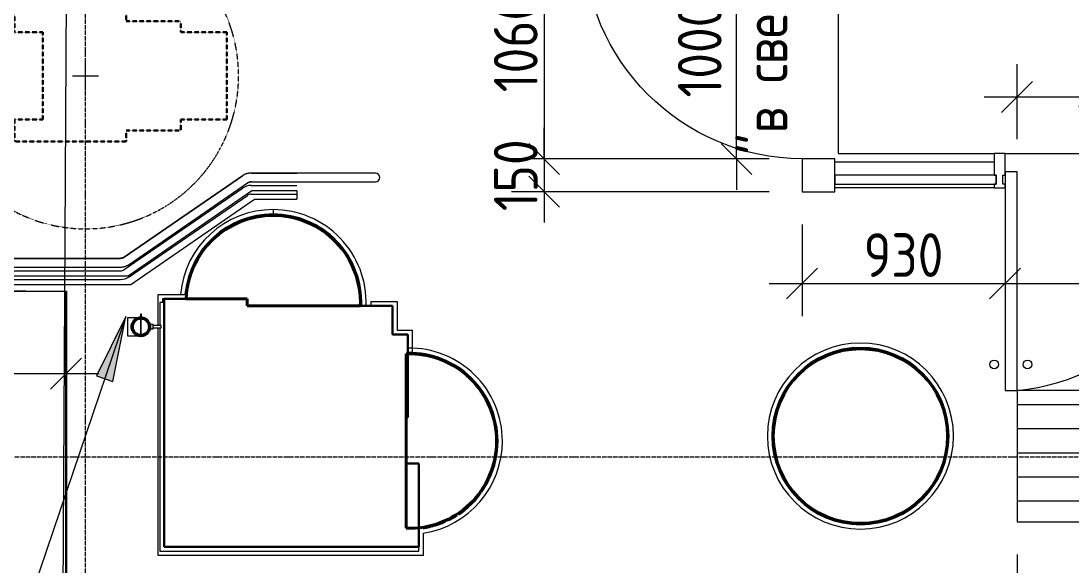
# Model space of a CAD drawing. Header units: millimetres. Extents: x 504091 to 2165846, y 135022 to 442887.
# Drawn here: x 1028373 to 1033176, y 325046 to 327539 of the extents above; entities that cross this region are included whole.
import ezdxf

# ---------------------------------------------------------------- set-up
doc = ezdxf.new("R2010")
doc.units = ezdxf.units.MM
for name, pattern in [('200_ШТРИХ__ш1_п0_6_', [1.6, 1, -0.6]), ('ADSK_Линия сетки', [25, 20, -2.5, 0, -2.5]), ('осеваяX2', [4, 2.5, -0.5, 0.5, -0.5])]:
    doc.linetypes.add(name, pattern=pattern)
doc.layers.get('Defpoints').update_dxf_attribs({"color": 255})
for name, color, linetype, lineweight in [('Аннотация', 7, 'Continuous', 9), ('Витраж', 7, 'Continuous', 9), ('Двери', 7, 'Continuous', 20), ('Колонны', 7, 'Continuous', 18), ('Лестницы', 7, 'Continuous', 18), ('Мебель', 7, 'Continuous', 18), ('Обобщенные модели', 7, 'Continuous', 18), ('Ограждение', 7, 'Continuous', 18), ('Оси', 165, 'осеваяX2', 13), ('Панели витража', 7, 'Continuous', 9), ('Перекрытие', 7, 'Continuous', 18), ('размеры', 7, 'Continuous', 9), ('Стены наружные', 7, 'Continuous', 18), ('Стены несущие', 7, 'Continuous', 30), ('Стены отделка', 7, 'Continuous', 30), ('Стены штриховка', 7, 'Continuous', 18), ('Узлы', 7, 'Continuous', 18)]:
    doc.layers.add(name, color=color, linetype=linetype, lineweight=lineweight)
doc.layers.add('ВСПОМОГАТЕЛЬНЫЙ', color=52, linetype='Continuous', lineweight=5, plot=False)
doc.layers.add('Линии', color=7, linetype='Continuous', lineweight=9, true_color=0x00a600)
doc.styles.add('GOST Common_1', font='GOST_Common.ttf', dxfattribs={"width": 0.9, "height": 250})
doc.styles.add('GOST Common_3', font='GOST_Common.ttf', dxfattribs={"height": 250})
doc.styles.add('GOST Common_6', font='GOST_Common.ttf', dxfattribs={"width": 0.9, "height": 200})
doc.dimstyles.new('ADSK_Основной_2_5_мм_округление_до_1', dxfattribs={"dimscale": 304.8, "dimtxt": 251.428749, "dimasz": 0.463911, "dimexe": 0.492126, "dimexo": 0.492126, "dimgap": 0.098425, "dimtad": 1, "dimdec": 0, "dimdsep": 46, "dimtxsty": 'GOST Common_3', "dimblk1": 'OBLIQUE', "dimblk2": 'OBLIQUE', "dimsah": 1, "dimcen": 0.09, "dimdle": 0.492126, "dimazin": 2, "dimtfac": 1, "dimtdec": 4, "dimtix": 1, "dimtmove": 0, "dimatfit": 3, "dimfxl": 0, "dimtvp": 1, "dimtolj": 1, "dimtzin": 0, "dimlwd": 20, "dimlwe": 20, "dimarcsym": 0})
doc.dimstyles.new('ADSK_Основной_2_5_мм_Округление_до_10_мм', dxfattribs={"dimscale": 304.8, "dimtxt": 251.428749, "dimasz": 0.463911, "dimexe": 0.492126, "dimexo": 0.492126, "dimgap": 0.098425, "dimtad": 1, "dimdec": 0, "dimrnd": 10, "dimdsep": 46, "dimtxsty": 'GOST Common_1', "dimblk1": 'OBLIQUE', "dimblk2": 'OBLIQUE', "dimsah": 1, "dimcen": 0.09, "dimdle": 0.492126, "dimazin": 2, "dimtfac": 1, "dimtdec": 4, "dimtix": 1, "dimtmove": 0, "dimatfit": 3, "dimfxl": 0, "dimtvp": 1, "dimtolj": 1, "dimtzin": 0, "dimlwd": 20, "dimlwe": 20, "dimarcsym": 0})

# ---------------------------------------------------------------- blocks, each defined once
blk = doc.blocks.new('Прямоугольный импост - Импост структурный с накладкой - 160мм-6453342-План 1-го этажа')
at = {"layer": 'Витраж', "lineweight": 18}
for p, q in [((-25, 0), (-25, 17)), ((-25, 17), (25, 17)), ((-15, 0), (-25, 0)), ((-15, -40), (-15, 0)), ((25, 0), (15, 0)), ((15, 0), (15, -40)), ((25, 17), (25, 0)), ((-25, -140), (-25, -40)), ((-25, -40), (-15, -40)), ((15, -40), (25, -40)), ((25, -40), (25, -140)), ((25, -140), (-25, -140))]:
    blk.add_line(p, q, dxfattribs=at)
blk = doc.blocks.new('Квадратный угловой импост - 150х150 мм-6453485-План 1-го этажа')
at = {"layer": 'Витраж', "lineweight": 18}
for p, q in [((-25, 25), (125, 25)), ((-25, -125), (-25, 25)), ((125, 25), (125, -125)), ((125, -125), (-25, -125))]:
    blk.add_line(p, q, dxfattribs=at)
blk = doc.blocks.new('TN_ПВС 125-82_Водосточная труба - TN_ПВС 125-82_Водосточная труба-2851608-План 1-го этажа')
at = {"layer": 'Обобщенные модели', "lineweight": 40}
for radius, start, end in [(41.1, 151.0711, 178.9289), (38.8, 0, 180), (38.8, 180, 0), (41.1, 121.0711, 148.9289), (41.1, 91.0711, 118.9289), (41.1, 61.0711, 88.9289), (41.1, 31.0711, 58.9289), (41.1, 1.0711, 28.9289), (41.1, 181.0711, 208.9289), (41.1, 211.0711, 238.9289), (41.1, 241.0711, 268.9289), (41.1, 271.0711, 298.9289), (41.1, 301.0711, 328.9289), (41.1, 331.0711, 358.9289)]:
    blk.add_arc((0, 0), radius, start, end, dxfattribs=at)
blk = doc.blocks.new('_ Хомут универсальный - _ Хомут универсальный-2851609-План 1-го этажа')
at = {"layer": 'Обобщенные модели'}
for p, q in [((10, 56.8), (-10, 56.8)), ((-10, 56.8), (-10, 42.1)), ((-5, 93.3), (-5, 56.8)), ((5, 93.3), (-5, 93.3)), ((5, 56.8), (5, 93.3)), ((10, 42.2), (10, 56.8)), ((-43.2, 2.5), (-56.9, 2.5)), ((-56.9, 2.5), (-56.9, -2.1)), ((-56.9, -2.1), (-43.2, -2.1))]:
    blk.add_line(p, q, dxfattribs=at)
for centre, radius, start, end in [((0, 0.1), 43.3, 182.992, 76.5871), ((0, 0), 43.3, 103.3472, 176.6899), ((0, 0), 41, 0, 180), ((0, 0), 41, 180, 0)]:
    blk.add_arc(centre, radius, start, end, dxfattribs=at)
blk = doc.blocks.new('_ Водосточный слив с хомутом универсальным - _ Водосточный слив с хомутом универсальным-2862675-План 1-го этажа')
at = {"layer": 'Обобщенные модели'}
for p, q in [((-13.7, 41.1), (-61, 41.1)), ((0, -38.8), (0, 38.8)), ((0, 38.8), (0, -38.8)), ((-61, -41.1), (-13.7, -41.1))]:
    blk.add_line(p, q, dxfattribs=at)
at = {"layer": 'Обобщенные модели', "flags": 128}
blk.add_lwpolyline([(-61, 41.1), (-61, 39.9), (-61, 36.4), (-61, 30.8), (-61, 23.3), (-61, 14.6), (-61, 5), (-61, -5), (-61, -14.6), (-61, -23.3), (-61, -30.8), (-61, -36.4), (-61, -39.9), (-61, -41.1)], dxfattribs=at)
at = {"layer": 'Обобщенные модели'}
for start, end in [(92.7801, 180), (180, 346.716), (13.284, 86.6773)]:
    blk.add_arc((0, 0), 43.6, start, end, dxfattribs=at)
blk = doc.blocks.new('Ограждение - Ограждение-2039143-План 1-го этажа')
at = {"layer": 'Ограждение'}
for p, q in [((18243.9, -1326.7), (18809.9, -936.7)), ((18809.9, -936.7), (19016.1, -936.7)), ((19016.1, -936.7), (19016.1, -976.7)), ((18256.3, -1366.7), (18822.4, -976.7)), ((18822.4, -976.7), (19016.1, -976.7)), ((17719.3, -1326.7), (18243.9, -1326.7)), ((17719.3, -1366.7), (18256.3, -1366.7))]:
    blk.add_line(p, q, dxfattribs=at)
blk = doc.blocks.new('FRT_2D_Символ _разворот МГН_1 - D1_4_Символ доступности разворота МГН _360__-V39-План 1-го этажа')
at = {"layer": 'Мебель', "color": 98, "linetype": '200_ШТРИХ__ш1_п0_6_', "lineweight": 30, "true_color": 0x004000}
for p, q in [((-300, 325.4), (-300, -185.8)), ((-300, 325.4), (-200, 325.4)), ((-200, 195.4), (-200, 325.4)), ((200, 325.4), (300, 325.4)), ((200, 195.4), (200, 325.4)), ((300, 325.4), (300, -185.8)), ((-200, 195.4), (200, 195.4)), ((-300, -185.8), (-250, -185.8)), ((-250, -185.8), (-250, -435.8)), ((300, -185.8), (250, -185.8)), ((250, -185.8), (250, -435.8)), ((-200, -435.8), (-250, -435.8)), ((-200, -435.8), (-200, -645.8)), ((200, -435.8), (250, -435.8)), ((200, -435.8), (200, -645.8)), ((-200, -645.8), (200, -645.8))]:
    blk.add_line(p, q, dxfattribs=at)
at = {"layer": 'Мебель'}
for p, q in [((0, 60.4), (0, -59.6)), ((-65, 0), (65, 0))]:
    blk.add_line(p, q, dxfattribs=at)
at = {"layer": 'Мебель', "color": 1, "linetype": '200_ШТРИХ__ш1_п0_6_', "lineweight": 9, "true_color": 0xff0000}
for start, end in [(74.5439, 360), (360, 68.7946)]:
    blk.add_arc((0, 0), 700, start, end, dxfattribs=at)
blk = doc.blocks.new('Тип перил - Перила_Внутренний_-V57-План 1-го этажа')
at = {"layer": 'Ограждение'}
for p, q in [((18806.8, -856.7), (19016.1, -856.7)), ((18226.7, -1241.4), (18767.1, -869)), ((18249.4, -1274.3), (18789.8, -902)), ((18806.8, -896.7), (19016.1, -896.7)), ((17721.3, -1246.7), (18209.7, -1246.7)), ((17721.3, -1286.7), (18209.7, -1286.7))]:
    blk.add_line(p, q, dxfattribs=at)
for centre, radius, start, end in [((18806.8, -926.7), 70, 90, 124.5671), ((18806.8, -926.7), 30, 90, 124.5671), ((18209.7, -1216.7), 30, 270, 304.5671), ((18209.7, -1216.7), 70, 270, 304.5671)]:
    blk.add_arc(centre, radius, start, end, dxfattribs=at)
blk = doc.blocks.new('Тип перил - Перила_Внутренний_-3098441-План 1-го этажа')
at = {"layer": 'Ограждение'}
for p, q in [((19016.1, -856.7), (18806.8, -856.7)), ((18767.1, -869), (18226.7, -1241.4)), ((18249.4, -1274.3), (18789.8, -902)), ((18806.8, -896.7), (19016.1, -896.7)), ((18209.7, -1246.7), (17721.3, -1246.7)), ((17721.3, -1286.7), (18209.7, -1286.7))]:
    blk.add_line(p, q, dxfattribs=at)
at = {"layer": 'Ограждение', "flags": 128}
for points in [[(18806.8, -856.7), (18804, -856.7), (18801.2, -856.9), (18798.4, -857.2), (18795.7, -857.6), (18792.9, -858.1), (18790.2, -858.7), (18787.5, -859.4), (18784.8, -860.2), (18782.2, -861.2), (18779.6, -862.2), (18777, -863.3), (18774.5, -864.6), (18772, -865.9), (18769.6, -867.4), (18767.3, -868.9), (18767.1, -869)], [(18789.8, -902), (18790.8, -901.3), (18791.8, -900.7), (18792.9, -900.1), (18793.9, -899.6), (18795, -899.1), (18796.2, -898.6), (18797.3, -898.2), (18798.4, -897.9), (18799.6, -897.6), (18800.8, -897.3), (18801.9, -897.1), (18803.1, -896.9), (18804.3, -896.8), (18805.5, -896.7), (18806.7, -896.7), (18806.8, -896.7)], [(18226.7, -1241.4), (18225.7, -1242), (18224.7, -1242.7), (18223.6, -1243.2), (18222.5, -1243.8), (18221.4, -1244.3), (18220.3, -1244.7), (18219.2, -1245.1), (18218.1, -1245.5), (18216.9, -1245.8), (18215.7, -1246.1), (18214.5, -1246.3), (18213.4, -1246.4), (18212.2, -1246.6), (18211, -1246.6), (18209.8, -1246.7), (18209.7, -1246.7)], [(18209.7, -1286.7), (18212.5, -1286.6), (18215.3, -1286.5), (18218, -1286.2), (18220.8, -1285.8), (18223.6, -1285.3), (18226.3, -1284.7), (18229, -1283.9), (18231.7, -1283.1), (18234.3, -1282.2), (18236.9, -1281.1), (18239.5, -1280), (18242, -1278.8), (18244.4, -1277.4), (18246.9, -1276), (18249.2, -1274.4), (18249.4, -1274.3)]]:
    blk.add_lwpolyline(points, dxfattribs=at)
blk = doc.blocks.new('Тип перил - Перила_Внутренний_-V66-План 1-го этажа')
at = {"layer": 'Ограждение'}
for p, q in [((18806.8, -856.7), (19016.1, -856.7)), ((18226.7, -1241.4), (18767.1, -869)), ((18249.4, -1274.3), (18789.8, -902)), ((18806.8, -896.7), (19016.1, -896.7)), ((17721.3, -1246.7), (18209.7, -1246.7)), ((17721.3, -1286.7), (18209.7, -1286.7))]:
    blk.add_line(p, q, dxfattribs=at)
for centre, radius, start, end in [((18806.8, -926.7), 70, 90, 124.5671), ((18806.8, -926.7), 30, 90, 124.5671), ((18209.7, -1216.7), 30, 270, 304.5671), ((18209.7, -1216.7), 70, 270, 304.5671)]:
    blk.add_arc(centre, radius, start, end, dxfattribs=at)
blk = doc.blocks.new('Тип перил - Перила_Внутренний_-3098458-План 1-го этажа')
at = {"layer": 'Ограждение', "flags": 128}
for points in [[(18806.8, -856.7), (18804, -856.7), (18801.2, -856.9), (18798.4, -857.2), (18795.7, -857.6), (18792.9, -858.1), (18790.2, -858.7), (18787.5, -859.4), (18784.8, -860.2), (18782.2, -861.2), (18779.6, -862.2), (18777, -863.3), (18774.5, -864.6), (18772, -865.9), (18769.6, -867.4), (18767.3, -868.9)], [(18209.7, -1286.7), (18212.5, -1286.6), (18215.3, -1286.5), (18218, -1286.2), (18220.8, -1285.8), (18223.6, -1285.3), (18226.3, -1284.7), (18229, -1283.9), (18231.7, -1283.1), (18234.3, -1282.2), (18236.9, -1281.1), (18239.5, -1280), (18242, -1278.8), (18244.4, -1277.4), (18246.9, -1276), (18249.2, -1274.4)]]:
    blk.add_lwpolyline(points, dxfattribs=at)
blk = doc.blocks.new('_Oblique')
at = {"color": 0, "linetype": 'ByBlock', "lineweight": -2}
blk.add_line((-0.5, -0.5), (0.5, 0.5), dxfattribs=at)
blk = doc.blocks.new('*D966')
at = {"layer": 'Defpoints', "color": 0, "lineweight": 20, "transparency": 16777216}
for p in [(1031646.2, 327908.2), (1031945.9, 327908.2), (1031945.9, 326908.2)]:
    blk.add_point(p, dxfattribs=at)
at = {"layer": 'размеры', "color": 0, "transparency": 16777216}
for p, q in [((1031646.2, 327908.2), (1031646.2, 328049.6)), ((1031795.9, 327908.2), (1031496.2, 327908.2)), ((1031646.2, 326908.2), (1031646.2, 327908.2)), ((1031795.9, 326908.2), (1031496.2, 326908.2)), ((1031646.2, 326908.2), (1031646.2, 326766.8))]:
    blk.add_line(p, q, dxfattribs=at)
at = {"layer": 'размеры', "color": 0, "transparency": 16777216, "xscale": 141.4, "yscale": 141.4, "zscale": 141.4}
for p, rotation in [((1031646.2, 327908.2), 270), ((1031646.2, 326908.2), 90)]:
    blk.add_blockref('_Oblique', p, dxfattribs=dict(at, rotation=rotation))
at = {"layer": 'размеры', "color": 0, "lineweight": 20, "transparency": 16777216, "char_height": 200, "width": 1564.824, "attachment_point": 5, "rotation": 90, "style": 'GOST Common_6'}
for s, insert in [('\\A1;"в свету"}', (1031806.2, 327408.2)), ('\\A1;1000{\\fArial|b0|i0|c0|p34;\u200e', (1031497.4, 327408.2))]:
    blk.add_mtext(s, dxfattribs=dict(at, insert=insert))
blk = doc.blocks.new('*D968')
at = {"layer": 'Defpoints', "color": 0, "lineweight": 20, "transparency": 16777216}
for p in [(1034429.5, 327191.4), (1032929.5, 326848.2), (1034429.5, 326848.2)]:
    blk.add_point(p, dxfattribs=at)
at = {"layer": 'размеры', "color": 0, "transparency": 16777216}
for p, q in [((1032929.5, 326998.2), (1032929.5, 327341.4)), ((1034429.5, 326998.2), (1034429.5, 327341.4)), ((1032779.5, 327191.4), (1034579.5, 327191.4))]:
    blk.add_line(p, q, dxfattribs=at)
at = {"layer": 'размеры', "color": 0, "transparency": 16777216, "xscale": 141.4, "yscale": 141.4, "zscale": 141.4, "rotation": 180}
blk.add_blockref('_Oblique', (1032929.5, 327191.4), dxfattribs=at)
at = {"layer": 'размеры', "color": 0, "transparency": 16777216, "xscale": 141.4, "yscale": 141.4, "zscale": 141.4}
blk.add_blockref('_Oblique', (1034429.5, 327191.4), dxfattribs=at)
at = {"layer": 'размеры', "color": 0, "lineweight": 20, "transparency": 16777216, "char_height": 200, "width": 1564.824, "attachment_point": 5, "style": 'GOST Common_6'}
for s, insert in [('\\A1;1500{\\fArial|b0|i0|c0|p34;\u200e', (1033679.5, 327340.2)), ('\\A1;"в свету"}', (1033679.5, 327031.4))]:
    blk.add_mtext(s, dxfattribs=dict(at, insert=insert))
blk = doc.blocks.new('AC_ДверьВитражная_Однопольная_Алюминиевая - Остекленная Левая-6453477-План 1-го этажа')
at = {"layer": 'Двери', "lineweight": 30}
blk.add_line((395.3, -0.4), (395.3, -1000.4), dxfattribs=at)
blk.add_lwpolyline([(395.3, -1000.4), (450.3, -1000.4), (450.3, -0.4), (395.3, -0.4)], dxfattribs=at)
at = {"layer": 'Двери'}
blk.add_arc((402.5, 6.8), 1007.2, 180.4096, 269.5904, dxfattribs=at)
blk = doc.blocks.new('витражная дверь 1500')
at = {"layer": 'Двери'}
for points in [[(-110, -1000), (-55, -1000), (-55, 0), (-110, 0), (-110, -1000)], [(1500, -650), (1445, -650), (1445, 0), (1500, 0), (1500, -650)]]:
    blk.add_lwpolyline(points, dxfattribs=at)
for centre, radius, start, end in [((-156.3, -3.8), 1001.3, 275.8055, 0.2201), ((1501.3, 3.9), 656.3, 180.3406, 265.0782)]:
    blk.add_arc(centre, radius, start, end, dxfattribs=at)
at = {"layer": 'Линии', "color": 7, "lineweight": 18}
for centre in [(-160, -880), (-7.5, -880)]:
    blk.add_circle(centre, 20, dxfattribs=at)
blk = doc.blocks.new('*D995')
at = {"layer": 'Defpoints', "color": 0, "lineweight": 20, "transparency": 16777216}
for p in [(1031945.9, 326758.2), (1032874.5, 326776.2), (1032874.5, 326338.2)]:
    blk.add_point(p, dxfattribs=at)
at = {"layer": 'размеры', "color": 0, "transparency": 16777216}
for p, q in [((1031945.9, 326608.2), (1031945.9, 326188.2)), ((1032874.5, 326626.2), (1032874.5, 326188.2)), ((1031795.9, 326338.2), (1033024.5, 326338.2))]:
    blk.add_line(p, q, dxfattribs=at)
at = {"layer": 'размеры', "color": 0, "transparency": 16777216, "xscale": 141.4, "yscale": 141.4, "zscale": 141.4, "rotation": 180}
blk.add_blockref('_Oblique', (1031945.9, 326338.2), dxfattribs=at)
at = {"layer": 'размеры', "color": 0, "transparency": 16777216, "xscale": 141.4, "yscale": 141.4, "zscale": 141.4}
blk.add_blockref('_Oblique', (1032874.5, 326338.2), dxfattribs=at)
at = {"layer": 'размеры', "color": 0, "lineweight": 20, "transparency": 16777216, "insert": (1032410.2, 326468.2), "char_height": 200, "attachment_point": 5, "style": 'GOST Common_6'}
blk.add_mtext('\\A1;930', dxfattribs=at)
blk = doc.blocks.new('*D996')
at = {"layer": 'Defpoints', "color": 0, "lineweight": 20, "transparency": 16777216}
for p in [(1032874.5, 326776.2), (1034484.5, 326776.2), (1034484.5, 326338.2)]:
    blk.add_point(p, dxfattribs=at)
at = {"layer": 'размеры', "color": 0, "transparency": 16777216}
for p, q in [((1032874.5, 326626.2), (1032874.5, 326188.2)), ((1034484.5, 326626.2), (1034484.5, 326188.2)), ((1032724.5, 326338.2), (1034634.5, 326338.2))]:
    blk.add_line(p, q, dxfattribs=at)
at = {"layer": 'размеры', "color": 0, "transparency": 16777216, "xscale": 141.4, "yscale": 141.4, "zscale": 141.4, "rotation": 180}
blk.add_blockref('_Oblique', (1032874.5, 326338.2), dxfattribs=at)
at = {"layer": 'размеры', "color": 0, "transparency": 16777216, "xscale": 141.4, "yscale": 141.4, "zscale": 141.4}
blk.add_blockref('_Oblique', (1034484.5, 326338.2), dxfattribs=at)
at = {"layer": 'размеры', "color": 0, "lineweight": 20, "transparency": 16777216, "insert": (1033679.5, 326468.2), "char_height": 200, "attachment_point": 5, "style": 'GOST Common_6'}
blk.add_mtext('\\A1;1610', dxfattribs=at)
blk = doc.blocks.new('*D1002')
at = {"layer": 'Defpoints', "color": 0, "lineweight": 20, "transparency": 16777216}
for p in [(1031953.9, 327963.2), (1030766.6, 326908.2), (1031945.9, 326908.2)]:
    blk.add_point(p, dxfattribs=at)
at = {"layer": 'размеры', "color": 0, "transparency": 16777216}
for p, q in [((1030766.6, 328113.2), (1030766.6, 326758.2)), ((1031803.9, 327963.2), (1030616.6, 327963.2)), ((1031795.9, 326908.2), (1030616.6, 326908.2))]:
    blk.add_line(p, q, dxfattribs=at)
at = {"layer": 'размеры', "color": 0, "transparency": 16777216, "xscale": 141.4, "yscale": 141.4, "zscale": 141.4}
for p, rotation in [((1030766.6, 327963.2), 90), ((1030766.6, 326908.2), 270)]:
    blk.add_blockref('_Oblique', p, dxfattribs=dict(at, rotation=rotation))
at = {"layer": 'размеры', "color": 0, "lineweight": 20, "transparency": 16777216, "insert": (1030636.6, 327435.7), "char_height": 200, "attachment_point": 5, "rotation": 90, "style": 'GOST Common_6'}
blk.add_mtext('\\A1;1060', dxfattribs=at)
blk = doc.blocks.new('*D1003')
at = {"layer": 'Defpoints', "color": 0, "lineweight": 20, "transparency": 16777216}
for p in [(1031945.9, 326908.2), (1030766.6, 326758.2), (1031945.9, 326758.2)]:
    blk.add_point(p, dxfattribs=at)
at = {"layer": 'размеры', "color": 0, "transparency": 16777216}
for p, q in [((1030766.6, 326908.2), (1030766.6, 327049.6)), ((1031795.9, 326908.2), (1030616.6, 326908.2)), ((1030766.6, 326908.2), (1030766.6, 326758.2)), ((1031795.9, 326758.2), (1030616.6, 326758.2)), ((1030766.6, 326758.2), (1030766.6, 326616.8))]:
    blk.add_line(p, q, dxfattribs=at)
at = {"layer": 'размеры', "color": 0, "transparency": 16777216, "xscale": 141.4, "yscale": 141.4, "zscale": 141.4}
for p, rotation in [((1030766.6, 326908.2), 270), ((1030766.6, 326758.2), 90)]:
    blk.add_blockref('_Oblique', p, dxfattribs=dict(at, rotation=rotation))
at = {"layer": 'размеры', "color": 0, "lineweight": 20, "transparency": 16777216, "insert": (1030636.6, 326833.2), "char_height": 200, "attachment_point": 5, "rotation": 90, "style": 'GOST Common_6'}
blk.add_mtext('\\A1;150', dxfattribs=at)
blk = doc.blocks.new('*D1018')
at = {"layer": 'Defpoints', "color": 0, "lineweight": 20, "transparency": 16777216}
for p in [(1021513.4, 326223), (1028579.7, 326223), (1028579.7, 325926.3)]:
    blk.add_point(p, dxfattribs=at)
at = {"layer": 'размеры', "color": 0, "transparency": 16777216}
for p, q in [((1021513.4, 326073), (1021513.4, 325776.3)), ((1028579.7, 326073), (1028579.7, 325776.3)), ((1021363.4, 325926.3), (1028729.7, 325926.3))]:
    blk.add_line(p, q, dxfattribs=at)
at = {"layer": 'размеры', "color": 0, "transparency": 16777216, "xscale": 141.4, "yscale": 141.4, "zscale": 141.4, "rotation": 180}
blk.add_blockref('_Oblique', (1021513.4, 325926.3), dxfattribs=at)
at = {"layer": 'размеры', "color": 0, "transparency": 16777216, "xscale": 141.4, "yscale": 141.4, "zscale": 141.4}
blk.add_blockref('_Oblique', (1028579.7, 325926.3), dxfattribs=at)
at = {"layer": 'размеры', "color": 0, "lineweight": 20, "transparency": 16777216, "insert": (1025046.5, 326056.3), "char_height": 200, "attachment_point": 5, "style": 'GOST Common_6'}
blk.add_mtext('\\A1;7066', dxfattribs=at)
blk = doc.blocks.new('*D1024')
at = {"layer": 'Defpoints', "color": 0, "lineweight": 20, "transparency": 16777216}
for p in [(1028545.2, 326303.3), (1028263.7, 323158.2), (1028579.7, 323158.2)]:
    blk.add_point(p, dxfattribs=at)
at = {"layer": 'размеры', "color": 0, "transparency": 16777216}
for p, q in [((1028263.7, 326453.3), (1028263.7, 323008.2)), ((1028395.2, 326303.3), (1028113.7, 326303.3)), ((1028429.7, 323158.2), (1028113.7, 323158.2))]:
    blk.add_line(p, q, dxfattribs=at)
at = {"layer": 'размеры', "color": 0, "transparency": 16777216, "xscale": 141.4, "yscale": 141.4, "zscale": 141.4}
for p, rotation in [((1028263.7, 326303.3), 90), ((1028263.7, 323158.2), 270)]:
    blk.add_blockref('_Oblique', p, dxfattribs=dict(at, rotation=rotation))
at = {"layer": 'размеры', "color": 0, "lineweight": 20, "transparency": 16777216, "insert": (1028133.7, 325385.7), "char_height": 200, "attachment_point": 5, "rotation": 90, "style": 'GOST Common_6'}
blk.add_mtext('\\A1;3145', dxfattribs=at)
blk = doc.blocks.new('*D1025')
at = {"layer": 'Defpoints', "color": 0, "lineweight": 20, "transparency": 16777216}
for p in [(1032929.5, 325248.2), (1034429.5, 325248.2), (1034429.5, 324911)]:
    blk.add_point(p, dxfattribs=at)
at = {"layer": 'размеры', "color": 0, "transparency": 16777216}
for p, q in [((1032929.5, 325098.2), (1032929.5, 324761)), ((1034429.5, 325098.2), (1034429.5, 324761)), ((1032779.5, 324911), (1034579.5, 324911))]:
    blk.add_line(p, q, dxfattribs=at)
at = {"layer": 'размеры', "color": 0, "transparency": 16777216, "xscale": 141.4, "yscale": 141.4, "zscale": 141.4, "rotation": 180}
blk.add_blockref('_Oblique', (1032929.5, 324911), dxfattribs=at)
at = {"layer": 'размеры', "color": 0, "transparency": 16777216, "xscale": 141.4, "yscale": 141.4, "zscale": 141.4}
blk.add_blockref('_Oblique', (1034429.5, 324911), dxfattribs=at)
at = {"layer": 'размеры', "color": 0, "lineweight": 20, "transparency": 16777216, "insert": (1033679.5, 325041), "char_height": 200, "attachment_point": 5, "style": 'GOST Common_6'}
blk.add_mtext('\\A1;1500', dxfattribs=at)

msp = doc.modelspace()

# ---------------------------------------------------------------- hatches: boundary and pattern name
at = {"layer": 'Аннотация', "lineweight": 9}
msp.add_hatch(color=256, dxfattribs=at).paths.add_polyline_path([(1028853.1162, 326186.782), (1028719.2557, 325915.4127), (1028794.0524, 325890.0137)])
at = {"layer": 'Колонны', "true_color": 0xfbfbf4}
for points in [[(1029126.6753, 326268.1871), (1029128.3275, 326268.1871), (1029137.0091, 326335.2083), (1029156.8814, 326399.8016), (1029187.3738, 326460.1126), (1029227.6109, 326514.4097), (1029276.4376, 326561.134), (1029332.4518, 326598.9442), (1029398.7005, 326627.9653), (1029461.9087, 326643.9757), (1029526.7885, 326649.4922), (1029526.7885, 326656.1496), (1029456.0771, 326649.4922), (1029394.0456, 326633.4108), (1029338.7486, 326609.9103), (1029283.6359, 326575.1489), (1029234.9005, 326532.1279), (1029193.623, 326481.7982), (1029160.9405, 326425.5394), (1029137.0091, 326361.5674), (1029124.4278, 326301.0401), (1029123.3709, 326268.1871), (1029125.0231, 326268.1871)], [(1032213.2465, 325234.7696), (1032285.5162, 325241.427), (1032351.9372, 325259.2245), (1032415.9988, 325289.0969), (1032473.8998, 325329.6396), (1032526.8774, 325383.9001), (1032565.9759, 325440.8505), (1032594.9062, 325503.8603), (1032612.6916, 325571.015), (1032617.596, 325640.2741), (1032612.0935, 325640.2741), (1032606.0342, 325571.015), (1032588.0401, 325503.8603), (1032558.6582, 325440.8505), (1032518.7811, 325383.9001), (1032469.6205, 325334.7395), (1032412.67, 325294.8624), (1032349.6603, 325265.4805), (1032282.5056, 325247.4864), (1032213.2465, 325241.427), (1032142.8314, 325247.7962), (1032074.5559, 325266.5422), (1032013.823, 325294.8624), (1031956.8726, 325334.7395), (1031907.712, 325383.9001), (1031867.8349, 325440.8505), (1031838.453, 325503.8603), (1031820.4589, 325571.015), (1031813.4236, 325640.2741), (1031807.7421, 325640.2741), (1031815.3401, 325564.4943), (1031832.197, 325501.5834), (1031862.0694, 325437.5218), (1031903.3091, 325378.9238), (1031956.8726, 325326.6432), (1032013.823, 325287.5447), (1032076.8328, 325258.6144), (1032146.4511, 325240.6135), (1032204.8703, 325235.5024)], [(1030193.2107, 325216.7374), (1030218.4991, 325218.7535), (1030254.303, 325227.0788), (1030282.6528, 325235.3473), (1030321.8011, 325251.4871), (1030365.1869, 325275.2343), (1030405.0428, 325303.8301), (1030422.7324, 325319.1499), (1030453.591, 325350.5881), (1030467.1153, 325366.4334), (1030499.3456, 325413.6992), (1030505.0967, 325423.5966), (1030531.9454, 325482.872), (1030549.4822, 325550.4065), (1030555.4124, 325617.3321), (1030548.7549, 325617.3321), (1030541.8492, 325544.4295), (1030523.5768, 325477.8671), (1030490.2166, 325410.0436), (1030451.2213, 325356.0102), (1030400.0011, 325306.6356), (1030340.8237, 325267.1463), (1030271.4996, 325237.84), (1030200.3035, 325222.178), (1030193.2107, 325220.9545), (1030193.2107, 325217.0881)]]:
    msp.add_hatch(color=7, dxfattribs=at).paths.add_polyline_path(points)
at = {"layer": 'Узлы', "lineweight": 9}
h = msp.add_hatch(dxfattribs=at)
h.set_pattern_fill('FP_30', color=253, style=0, pattern_type=2)
h.set_pattern_definition([(0, (1010460.73, 326444.08), (0, 110), []), (90, (1010460.73, 326444.08), (-330, 2e-14), [])])
h.paths.add_polyline_path([(1033542.6823, 325248.2106), (1034429.5149, 325248.2106), (1034429.5149, 325848.2106), (1032929.5149, 325848.2106), (1032929.5149, 325248.2106), (1033014.8893, 325248.2106)])

# ---------------------------------------------------------------- linework, layer by layer
at = {"layer": 'Аннотация', "lineweight": 9}
for p, q in [((1028852.4827, 326187.4104), (1028176.769, 324191.0758)), ((1028853.1162, 326186.782), (1028719.2557, 325915.4127)), ((1028794.0524, 325890.0137), (1028853.1162, 326186.782)), ((1028719.2557, 325915.4127), (1028794.0524, 325890.0137))]:
    msp.add_line(p, q, dxfattribs=at)
at = {"layer": 'Витраж'}
for p, q in [((1032824.5149, 326893.2106), (1032095.8574, 326893.2106)), ((1032824.5149, 326776.2106), (1032095.8574, 326776.2106))]:
    msp.add_line(p, q, dxfattribs=at)
at = {"layer": 'ВСПОМОГАТЕЛЬНЫЙ', "color": 1, "ltscale": 0.03}
msp.add_lwpolyline([(1028725.5526, 329368.3051), (1028723.5347, 329013.5409), (1028587.5272, 329013.5409), (1028562.6519, 324640.8787), (1041806.0045, 324754.5907), (1041717.1355, 329350.3014)], dxfattribs=at)
at = {"layer": 'Колонны', "lineweight": 40}
for p, q in [((1029128.3275, 326268.1871), (1029408.3856, 326268.1871)), ((1029408.3856, 326268.1871), (1029408.3856, 326236.0145)), ((1029408.3856, 326236.0145), (1029925.3671, 326236.0145)), ((1030135.2773, 326015.9107), (1030135.2773, 325218.7535))]:
    msp.add_line(p, q, dxfattribs=at)
at = {"layer": 'Колонны', "flags": 128}
msp.add_lwpolyline([(1029925.3671, 326236.0145), (1029927.0326, 326236.0145), (1029928.698, 326236.0145), (1029930.3635, 326236.0145), (1029931.9977, 326236.0145)], dxfattribs=at)
at = {"layer": 'Колонны', "lineweight": 40}
for centre, start, end in [((1029526.7885, 326250.6452), 90, 177.4792212), ((1029526.7885, 326250.6452), 357.8977817, 90), ((1032213.2465, 325640.2741), 0, 180), ((1030149.9079, 325617.3321), 0, 92.1022183), ((1032213.2465, 325640.2741), 180, 0), ((1030149.9079, 325617.3321), 267.8977817, 0)]:
    msp.add_arc(centre, 398.847, start, end, dxfattribs=at)
at = {"layer": 'Колонны'}
for start, end in [(347.1152178, 350.3080637), (336.8039136, 340.6100917), (326.861394, 330.9044359), (317.0411501, 321.1872576), (307.276288, 311.4522407), (297.5411027, 301.6874222), (278.9956829, 281.9245698), (287.8236196, 291.8671281)]:
    msp.add_arc((1030149.9079, 325617.3321), 405.5044, start, end, dxfattribs=at)
at = {"layer": 'Лестницы', "color": 2, "lineweight": 30}
msp.add_lwpolyline([(1028579.6885, 324558.2106), (1028579.6885, 326303.3051)], dxfattribs=at)
at = {"layer": 'Линии', "color": 7}
for p, q in [((1029995.2383, 326843.3051), (1029635.2383, 326843.3051)), ((1029635.2383, 326803.3051), (1029995.2383, 326803.3051))]:
    msp.add_line(p, q, dxfattribs=at)
at = {"layer": 'Линии', "color": 253}
msp.add_lwpolyline([(1034429.5149, 325848.2106), (1032929.5149, 325848.2106), (1032929.5149, 325248.2106), (1034429.5149, 325248.2106)], close=True, dxfattribs=at)
at = {"layer": 'Линии', "color": 7}
msp.add_arc((1029995.2383, 326823.3051), 20, 270, 90, dxfattribs=at)
at = {"layer": 'Оси', "linetype": 'ADSK_Линия сетки'}
for p, q in [((1028668.6554, 318689.9319), (1028668.6554, 331772.0057)), ((1014992.1169, 325544.979), (1042026.7746, 325544.979))]:
    msp.add_line(p, q, dxfattribs=at)
at = {"layer": 'Панели витража', "lineweight": 18}
msp.add_line((1032095.8574, 326833.2106), (1032095.8574, 326793.2106), dxfattribs=at)
msp.add_lwpolyline([(1032095.8574, 326793.2106), (1032834.5149, 326793.2106), (1032834.5149, 326833.2106), (1032095.8574, 326833.2106)], dxfattribs=at)
at = {"layer": 'Перекрытие'}
for p, q in [((1032110.8574, 328113.2106), (1032110.8574, 326933.2106)), ((1032110.8574, 326933.2106), (1032824.5149, 326933.2106)), ((1032874.5149, 326933.2106), (1034484.5149, 326933.2106)), ((1027828.3856, 326303.3051), (1028579.6885, 326303.3051))]:
    msp.add_line(p, q, dxfattribs=at)
at = {"layer": 'Стены наружные'}
for p, q in [((1029526.7885, 326676.1496), (1029526.7885, 326656.1496)), ((1029000.1267, 326288.1871), (1029124.8036, 326288.1871)), ((1029000.1267, 326145.2362), (1029000.1267, 326288.1871)), ((1029028.3856, 326268.1871), (1029020.1267, 326268.1871)), ((1029020.1267, 326268.1871), (1029020.1267, 326251.3716)), ((1029973.3856, 326255.6241), (1030093.3856, 326255.6241)), ((1029973.3856, 326255.6241), (1029973.3856, 326235.6241)), ((1030093.3856, 326255.6241), (1030093.3856, 326125.3219)), ((1029000.1267, 325094.4255), (1029000.1267, 326135.7817)), ((1030093.3856, 326125.3219), (1030162.619, 326125.3219)), ((1030162.619, 326125.3219), (1030162.619, 326020.0244)), ((1030213.2107, 325218.1088), (1030213.2107, 325216.7992)), ((1030213.2107, 325196.5628), (1030213.2107, 325094.4255)), ((1030213.2107, 325094.4255), (1029000.1267, 325094.4255))]:
    msp.add_line(p, q, dxfattribs=at)
for centre, radius, start, end in [((1029526.7885, 326250.6452), 425.5044, 90, 174.9306242), ((1029526.7885, 326250.6452), 405.5044, 90, 174.6807838), ((1029526.7885, 326250.6452), 425.5044, 357.9769319, 90), ((1029526.7885, 326250.6452), 405.5044, 357.877107, 90), ((1030149.9079, 325617.3321), 405.5044, 0, 91.0282089), ((1030149.9079, 325617.3321), 425.5044, 0, 90.9797011), ((1032213.2465, 325640.2741), 425.5044, 0, 180), ((1032213.2465, 325640.2741), 405.5044, 0, 180), ((1032213.2465, 325640.2741), 425.5044, 180, 0), ((1032213.2465, 325640.2741), 405.5044, 180, 0), ((1030149.9079, 325617.3321), 425.5044, 278.5557153, 0), ((1030149.9079, 325617.3321), 405.5044, 334.8209205, 0), ((1030149.9079, 325617.3321), 405.5044, 324.9630146, 334.233022), ((1030149.9079, 325617.3321), 405.5044, 303.8849539, 324.2358601), ((1030149.9079, 325617.3321), 405.5044, 295.7256703, 302.6878628), ((1030149.9079, 325617.3321), 405.5044, 278.9811003, 284.3768736), ((1030149.9079, 325617.3321), 405.5044, 284.9739566, 294.0649875)]:
    msp.add_arc(centre, radius, start, end, dxfattribs=at)
at = {"layer": 'Стены несущие'}
for p, q in [((1029128.3275, 326268.1871), (1029028.3856, 326268.1871)), ((1029028.3856, 326268.1871), (1029028.3856, 325134.4255)), ((1029408.3856, 326235.6241), (1029408.3856, 326236.0145)), ((1030073.3856, 326235.6241), (1029408.3856, 326235.6241)), ((1030073.3856, 326105.3219), (1030073.3856, 326235.6241)), ((1030142.619, 326105.3219), (1030073.3856, 326105.3219)), ((1030142.619, 326016.6778), (1030142.619, 326105.3219)), ((1030142.619, 325725.3219), (1030142.619, 326015.524)), ((1030135.2773, 325514.4255), (1030135.2773, 325725.3219)), ((1030135.2773, 325725.3219), (1030142.619, 325725.3219)), ((1030193.2107, 325514.4255), (1030135.2773, 325514.4255)), ((1030193.2107, 325221.8045), (1030193.2107, 325514.4255)), ((1030193.2107, 325134.4255), (1030193.2107, 325221.567)), ((1029028.3856, 325134.4255), (1030193.2107, 325134.4255))]:
    msp.add_line(p, q, dxfattribs=at)
at = {"layer": 'Стены отделка', "lineweight": 9}
for p, q in [((1029008.3856, 326251.3716), (1029008.3856, 326145.2362)), ((1029028.3856, 326251.3716), (1029008.3856, 326251.3716)), ((1029008.3856, 326135.6687), (1029008.3856, 325114.4255)), ((1029008.3856, 325114.4255), (1030193.2107, 325114.4255)), ((1030193.2107, 325114.4255), (1030193.2107, 325134.4255))]:
    msp.add_line(p, q, dxfattribs=at)
at = {"layer": 'Стены штриховка'}
for p, q in [((1029408.3856, 326268.1871), (1029128.3275, 326268.1871)), ((1029408.3856, 326236.0145), (1029408.3856, 326268.1871))]:
    msp.add_line(p, q, dxfattribs=at)

# ---------------------------------------------------------------- block references
at = {"layer": 'Витраж', "extrusion": (0, 0, -1)}
for name, p, rotation in [('Прямоугольный импост - Импост структурный с накладкой - 160мм-6453342-План 1-го этажа', (-1032849.5149, 326793.2106), 180), ('Квадратный угловой импост - 150х150 мм-6453485-План 1-го этажа', (-1031970.8574, 326883.2106), 270.0000000000001)]:
    msp.add_blockref(name, p, dxfattribs=dict(at, rotation=rotation))
at = {"layer": 'ВСПОМОГАТЕЛЬНЫЙ', "color": 1}
msp.add_blockref('витражная дверь 1500', (1032984.5149, 326848.2106), dxfattribs=at)
at = {"layer": 'Двери', "color": 8, "true_color": 0x7f7f7f, "xscale": -1, "rotation": 270.0000000000001}
msp.add_blockref('AC_ДверьВитражная_Однопольная_Алюминиевая - Остекленная Левая-6453477-План 1-го этажа', (1031946.2362, 327512.921), dxfattribs=at)
at = {"layer": 'Мебель', "color": 1, "true_color": 0xff0000, "rotation": 89.9999999999995}
msp.add_blockref('FRT_2D_Символ _разворот МГН_1 - D1_4_Символ доступности разворота МГН _360__-V39-План 1-го этажа', (1028668.6554, 327288.2106), dxfattribs=at)
at = {"layer": 'Обобщенные модели'}
msp.add_blockref('_ Водосточный слив с хомутом универсальным - _ Водосточный слив с хомутом универсальным-2862675-План 1-го этажа', (1028921.7856, 326140.4066), dxfattribs=at)
at = {"layer": 'Обобщенные модели', "rotation": 269.9999999999997}
msp.add_blockref('_ Хомут универсальный - _ Хомут универсальный-2851609-План 1-го этажа', (1028921.7856, 326140.4066), dxfattribs=at)
at = {"layer": 'Обобщенные модели', "lineweight": 40, "rotation": 269.9999999999997}
msp.add_blockref('TN_ПВС 125-82_Водосточная труба - TN_ПВС 125-82_Водосточная труба-2851608-План 1-го этажа', (1028921.7856, 326140.4066), dxfattribs=at)
at = {"layer": 'Ограждение'}
for name, p in [('Тип перил - Перила_Внутренний_-3098441-План 1-го этажа', (1010619.0901, 327699.979)), ('Тип перил - Перила_Внутренний_-V66-План 1-го этажа', (1010619.0901, 327699.979)), ('Тип перил - Перила_Внутренний_-3098458-План 1-го этажа', (1010619.0901, 327699.979)), ('Тип перил - Перила_Внутренний_-V57-План 1-го этажа', (1010619.0901, 327643.2186)), ('Ограждение - Ограждение-2039143-План 1-го этажа', (1010619.0901, 327699.979))]:
    msp.add_blockref(name, p, dxfattribs=at)

# ---------------------------------------------------------------- dimensions: what is measured, and where the dimension line sits
at = {"layer": 'размеры', "lineweight": 20}
dim = msp.add_linear_dim(base=(1031646.2019, 327908.2106), p1=(1031945.8574, 326908.2106), p2=(1031945.8574, 327908.2106), angle=90, text='1000{\\fArial|b0|i0|c0|p34;\u200e\\X"в свету"}', dimstyle='ADSK_Основной_2_5_мм_Округление_до_10_мм', override={"dimtxt": 230, "dimpost": '<>', "dimtxsty": 'GOST Common_6', "dimfxl": 1575.566073, "dimlwd": 65535, "dimlwe": 65535}, dxfattribs=at)
dim.commit()
dim.dimension.update_dxf_attribs({"geometry": '*D966', "text_midpoint": (1031646.2019, 327408.2106)})
for base, p1, p2, picture, middle in [((1030766.5836, 326908.2106), (1031953.8574, 327963.2106), (1031945.8574, 326908.2106), '*D1002', (1030636.5836, 327435.7106)), ((1030766.5836, 326758.2106), (1031945.8574, 326908.2106), (1031945.8574, 326758.2106), '*D1003', (1030636.5836, 326833.2106))]:
    dim = msp.add_linear_dim(base=base, p1=p1, p2=p2, angle=90, dimstyle='ADSK_Основной_2_5_мм_Округление_до_10_мм', override={"dimtxt": 230, "dimpost": '<>', "dimtxsty": 'GOST Common_6', "dimfxl": 1618.654565, "dimlwd": 65535, "dimlwe": 65535}, dxfattribs=at)
    dim.commit()
    dim.dimension.update_dxf_attribs({"geometry": picture, "text_midpoint": middle})
dim = msp.add_linear_dim(base=(1034429.5149, 327191.4241), p1=(1032929.5149, 326848.2106), p2=(1034429.5149, 326848.2106), text='1500{\\fArial|b0|i0|c0|p34;\u200e\\X"в свету"}', dimstyle='ADSK_Основной_2_5_мм_Округление_до_10_мм', override={"dimtxt": 230, "dimpost": '<>', "dimtxsty": 'GOST Common_6', "dimfxl": 1618.654565, "dimlwd": 65535, "dimlwe": 65535}, dxfattribs=at)
dim.commit()
dim.dimension.update_dxf_attribs({"geometry": '*D968', "text_midpoint": (1033679.5149, 327191.4241)})
for base, p1, p2, dimstyle, override, picture, middle in [((1032874.5149, 326338.212), (1031945.8574, 326758.2106), (1032874.5149, 326776.2106), 'ADSK_Основной_2_5_мм_Округление_до_10_мм', {"dimtxt": 230, "dimpost": '<>', "dimtxsty": 'GOST Common_6', "dimfxl": 1633.351185, "dimlwd": 65535, "dimlwe": 65535}, '*D995', (1032410.1861, 326468.212)), ((1034484.5149, 326338.212), (1032874.5149, 326776.2106), (1034484.5149, 326776.2106), 'ADSK_Основной_2_5_мм_Округление_до_10_мм', {"dimtxt": 230, "dimpost": '<>', "dimtxsty": 'GOST Common_6', "dimfxl": 1633.351185, "dimlwd": 65535, "dimlwe": 65535}, '*D996', (1033679.5149, 326468.212)), ((1028579.6885, 325926.3461), (1021513.3856, 326222.9914), (1028579.6885, 326222.9914), 'ADSK_Основной_2_5_мм_округление_до_1', {"dimtxt": 230, "dimpost": '<>', "dimtxsty": 'GOST Common_6', "dimfxl": 1500, "dimlwd": 65535, "dimlwe": 65535}, '*D1018', (1025046.537, 326056.3461)), ((1034429.5149, 324910.9515), (1032929.5149, 325248.2106), (1034429.5149, 325248.2106), 'ADSK_Основной_2_5_мм_Округление_до_10_мм', {"dimtxt": 230, "dimpost": '<>', "dimtxsty": 'GOST Common_6', "dimfxl": 1633.351185, "dimlwd": 65535, "dimlwe": 65535}, '*D1025', (1033679.5149, 325040.9515))]:
    dim = msp.add_linear_dim(base=base, p1=p1, p2=p2, dimstyle=dimstyle, override=override, dxfattribs=at)
    dim.commit()
    dim.dimension.update_dxf_attribs({"geometry": picture, "text_midpoint": middle})
dim = msp.add_linear_dim(base=(1028263.6958, 323158.2106), p1=(1028545.1652, 326303.3051), p2=(1028579.6885, 323158.2106), angle=90, dimstyle='ADSK_Основной_2_5_мм_округление_до_1', override={"dimtxt": 230, "dimpost": '<>', "dimtxsty": 'GOST Common_6', "dimfxl": 1500, "dimlwd": 65535, "dimlwe": 65535}, dxfattribs=at)
dim.commit()
dim.dimension.update_dxf_attribs({"geometry": '*D1024', "text_midpoint": (1028263.6958, 325385.7443), "dimtype": 160})

doc.saveas('drawing.dxf')
